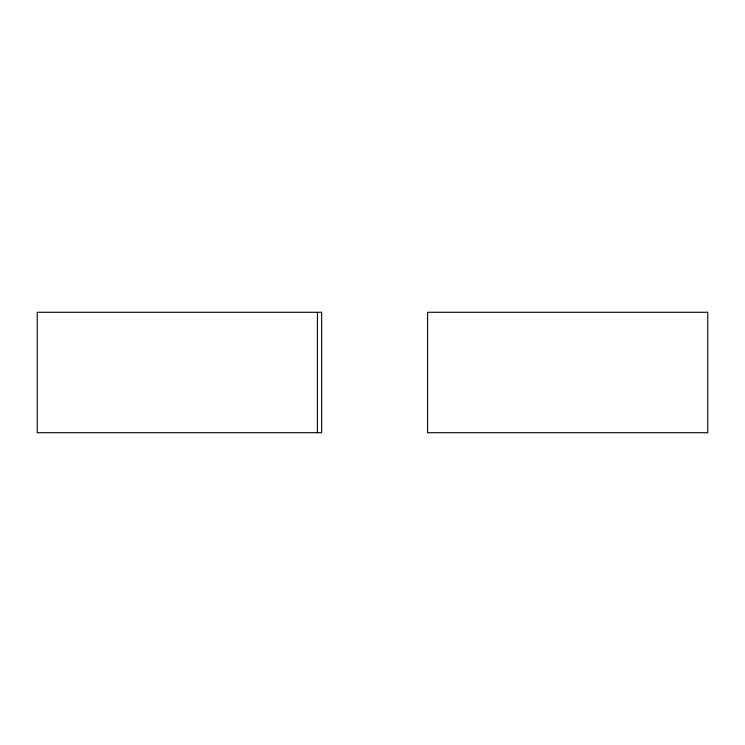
<?xml version="1.0" encoding="UTF-8"?>
<svg xmlns="http://www.w3.org/2000/svg" width="745" height="745" viewBox="0 0 745 745"><rect width="100%" height="100%" fill="white"/><g stroke="black" fill="none" stroke-linecap="round" stroke-linejoin="round"><path stroke-width="1.12" d="M317.426 312.285L317.426 432.715M321.635 312.285L37.25 312.285L37.25 432.715L321.635 432.715L321.635 312.285M707.75 312.285L427.574 312.285L427.574 432.715L707.75 432.715L707.75 312.285"/></g></svg>
